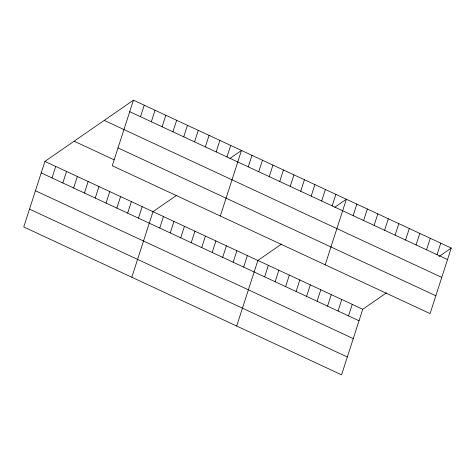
<?xml version="1.0" encoding="UTF-8"?>
<svg xmlns="http://www.w3.org/2000/svg" width="475" height="475" viewBox="0 0 475 475"><rect width="100%" height="100%" fill="white"/><g stroke="black" fill="none" stroke-linecap="round" stroke-linejoin="round"><path stroke-width="0.71" d="M133.433 100.183L112.254 165.739L430.077 313.601L451.25 248.039L133.433 100.183L44.923 161.399L23.75 226.961L341.567 374.817L362.746 309.261L386.472 292.843M52.012 177.941L55.729 166.428M62.819 182.97L66.536 171.457M73.625 187.993L77.342 176.48M84.431 193.022L88.148 181.509M95.237 198.051L98.954 186.538M106.044 203.08L109.761 191.562M140.517 116.725L144.24 105.212M116.844 208.103L120.567 196.591M151.323 121.748L155.046 110.236M127.65 213.132L131.373 201.62M162.129 126.778L165.846 115.265M138.457 218.162L142.179 206.643M172.936 131.807L176.652 120.294M131.807 277.234L152.986 211.672L176.712 195.261M183.742 136.836L187.459 125.317M159.754 228.065L163.471 216.553M194.548 141.859L198.265 130.346M170.24 232.946L173.957 221.433M205.354 146.888L209.071 135.375M180.726 237.827L184.448 226.308M216.161 151.917L219.877 140.398M191.217 242.701L194.934 231.188M226.967 156.94L230.684 145.427M201.703 247.582L205.426 236.069M220.317 216.012L241.49 150.456L229.93 158.448M212.194 252.463L215.911 240.95M248.259 166.85L251.976 155.331M222.68 257.343L226.397 245.824M258.744 171.724L262.467 160.212M233.166 262.218L236.888 250.705M269.236 176.605L272.953 165.092M243.657 267.098L247.374 255.586M279.722 181.486L283.444 169.973M236.687 326.022L257.866 260.466L281.592 244.049M290.213 186.366L293.93 174.853M264.634 276.86L268.351 265.347M300.699 191.247L304.416 179.728M275.12 281.74L278.837 270.222M311.184 196.122L314.907 184.609M285.606 286.615L289.328 275.102M321.676 201.002L325.393 189.489M296.097 291.496L299.814 279.983M332.162 205.883L335.884 194.37M306.583 296.376L310.306 284.863M325.197 264.807L346.37 199.245L334.81 207.243M317.074 301.257L320.791 289.738M353.139 215.638L356.856 204.125M327.56 306.132L331.277 294.619M363.624 220.519L367.347 209.006M338.046 311.012L341.768 299.499M374.116 225.399L377.833 213.887M348.537 315.893L352.254 304.38M384.602 230.28L388.324 218.767M395.093 235.161L398.81 223.642M405.579 240.035L409.296 228.523M416.064 244.916L419.787 233.403M426.556 249.797L430.273 238.284M437.042 254.677L440.764 243.158M439.078 256.458L451.25 248.039M129.711 111.696L447.533 259.558M104.227 120.383L441.768 277.388M118.02 147.909L435.836 295.765M74.13 141.2L114.178 159.826M44.923 161.399L362.746 309.261M41.206 172.912L359.023 320.773M35.447 190.748L353.263 338.61M29.509 209.125L347.332 356.98"/></g></svg>
